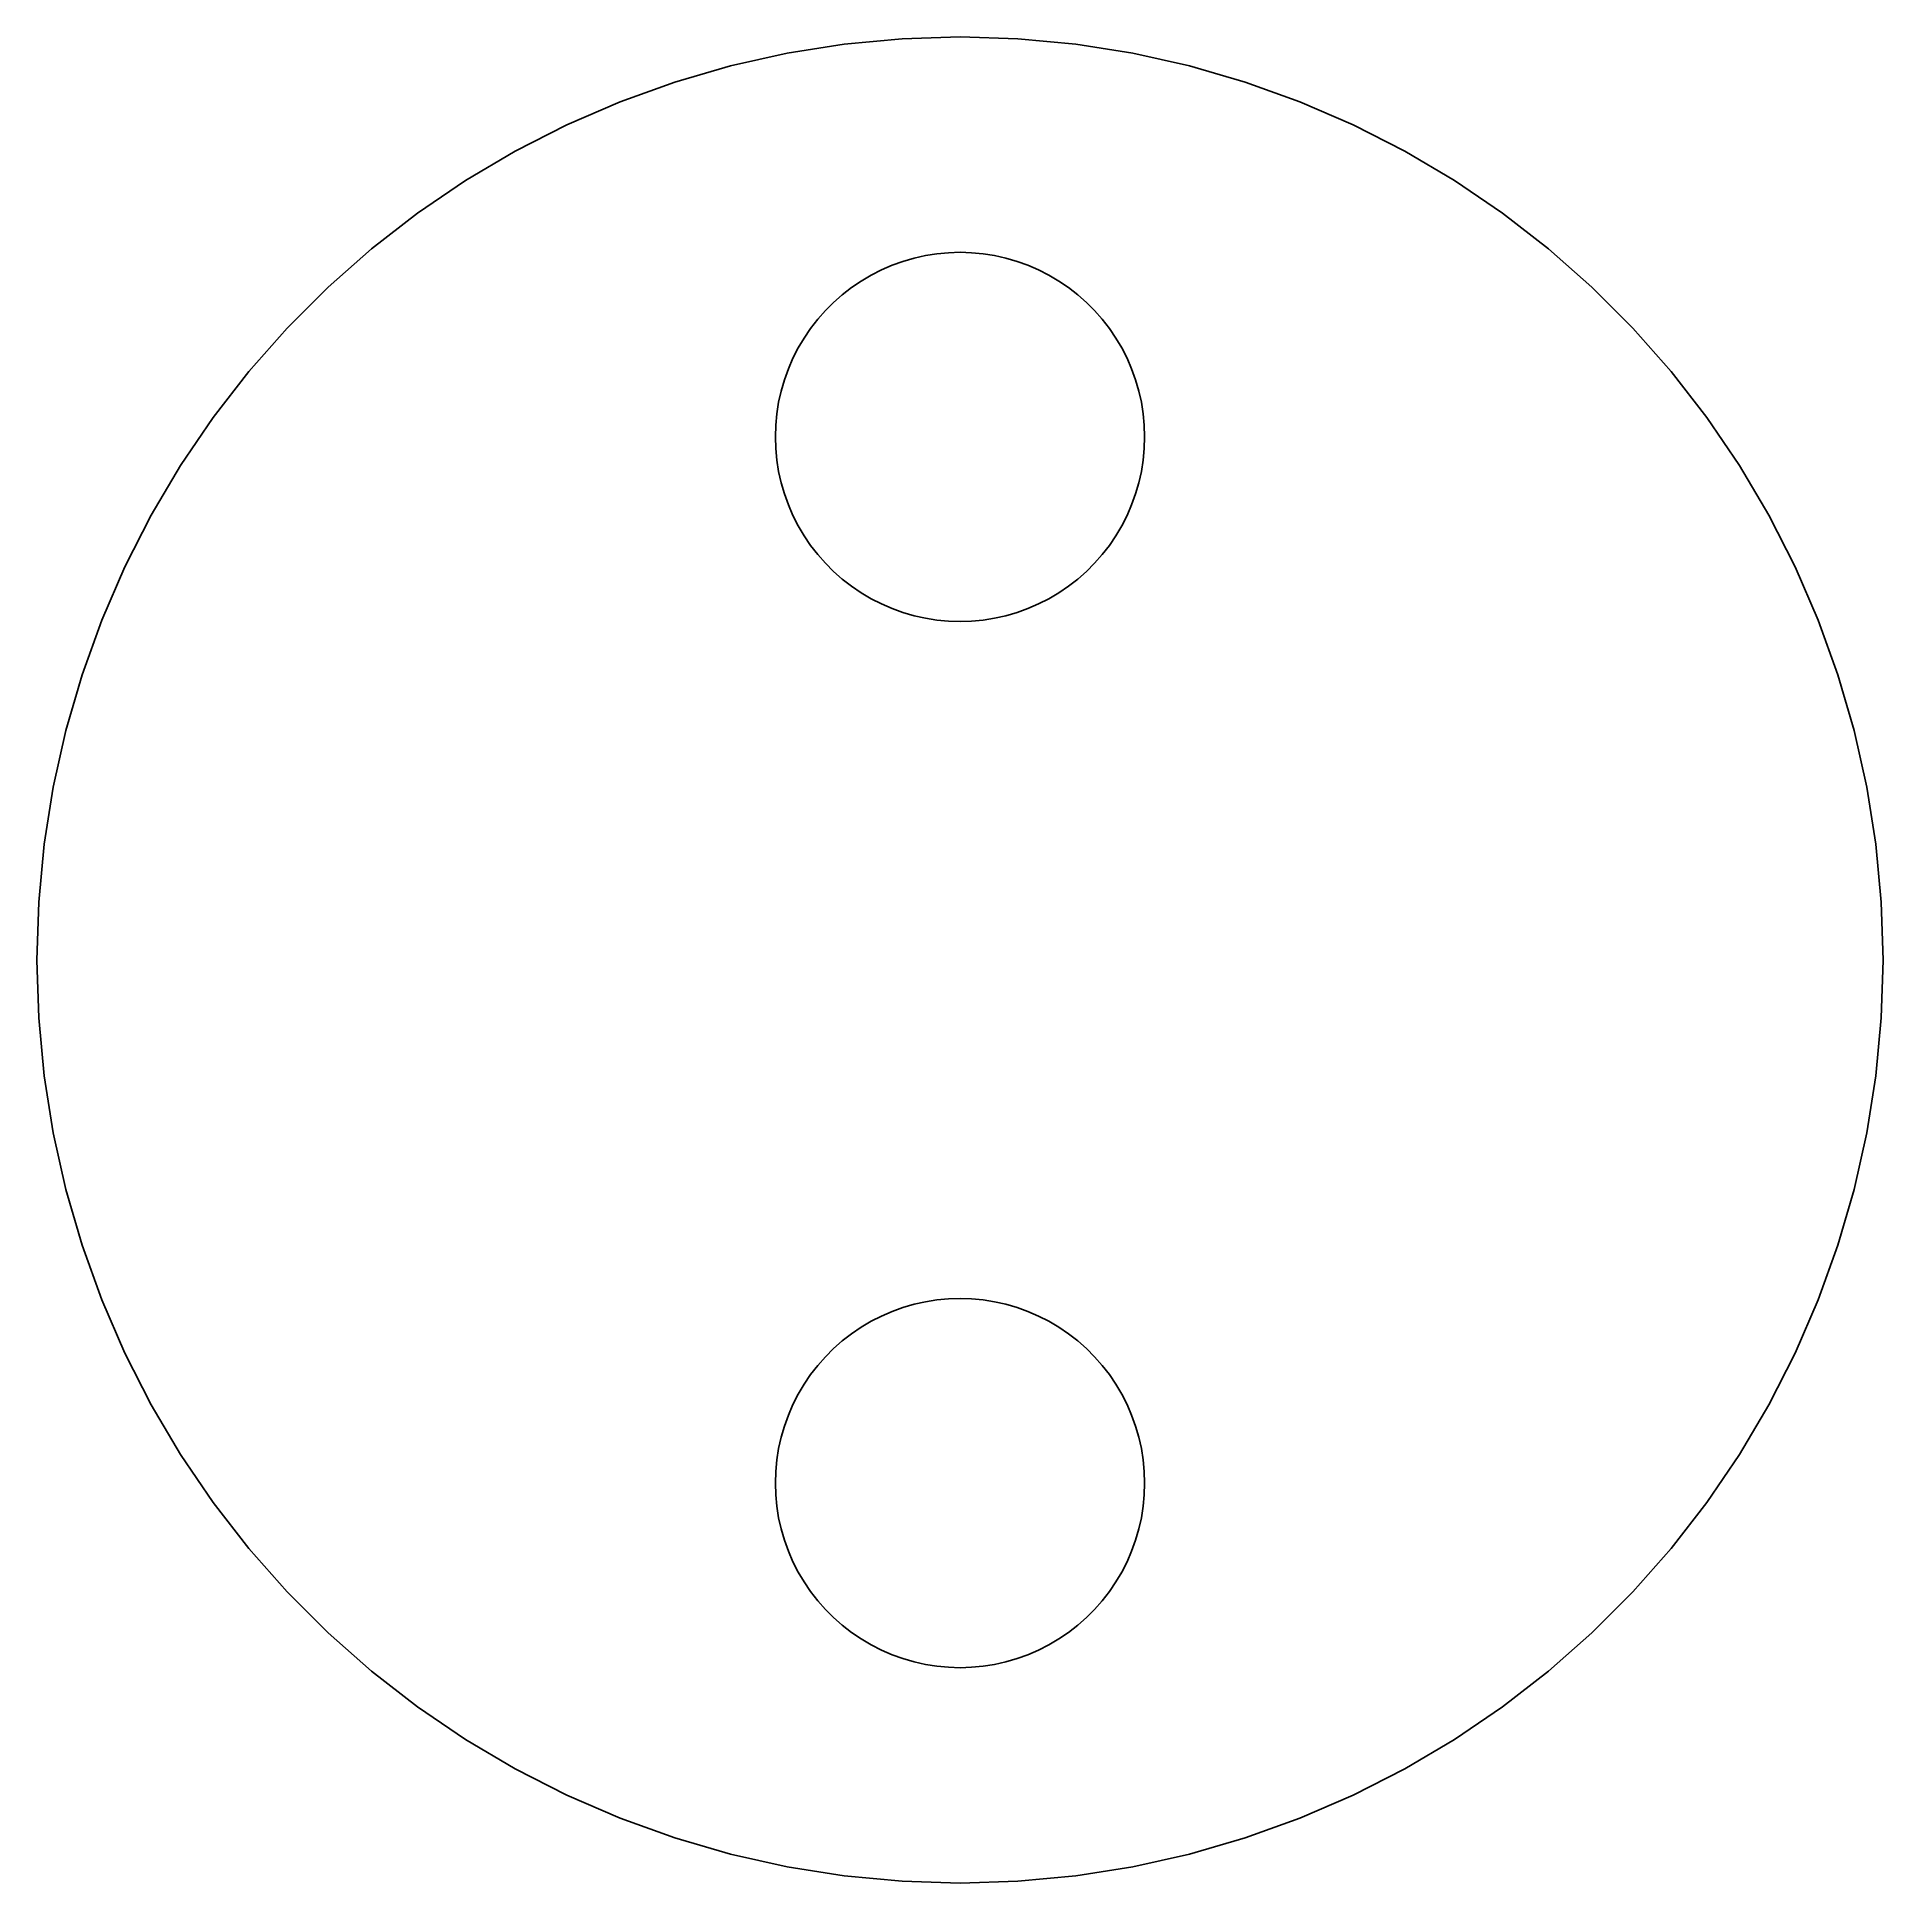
# Model space of a CAD drawing. Header units: metres. Extents: x -7.5 to 7.5, y -7.5 to 7.5.
import ezdxf

# ---------------------------------------------------------------- set-up
doc = ezdxf.new("R2010")
doc.units = ezdxf.units.M

msp = doc.modelspace()

# ---------------------------------------------------------------- linework, layer by layer
for p, q in [((0, 7.5), (-0.470917, 7.4852)), ((0.470917, 7.4852), (0, 7.5)), ((-1.40535, 7.36714), (-1.86517, 7.26436)), ((-0.939987, 7.44086), (-1.40535, 7.36714)), ((-0.470917, 7.4852), (-0.939987, 7.44086)), ((0.939987, 7.44086), (0.470917, 7.4852)), ((1.40535, 7.36714), (0.939987, 7.44086)), ((1.86517, 7.26436), (1.40535, 7.36714)), ((-1.86517, 7.26436), (-2.31763, 7.13292)), ((2.31763, 7.13292), (1.86517, 7.26436)), ((-2.31763, 7.13292), (-2.76093, 6.97331)), ((2.76093, 6.97331), (2.31763, 7.13292)), ((-2.76093, 6.97331), (-3.19334, 6.78619)), ((3.19334, 6.78619), (2.76093, 6.97331)), ((-3.19334, 6.78619), (-3.61314, 6.5723)), ((3.61314, 6.5723), (3.19334, 6.78619)), ((-3.61314, 6.5723), (-4.01869, 6.33246)), ((4.01869, 6.33246), (3.61314, 6.5723)), ((-4.01869, 6.33246), (-4.40839, 6.06763)), ((4.40839, 6.06763), (4.01869, 6.33246)), ((-4.40839, 6.06763), (-4.78067, 5.77884)), ((4.78067, 5.77884), (4.40839, 6.06763)), ((-4.78067, 5.77884), (-5.13409, 5.46725)), ((-0.463516, 5.67657), (-0.373032, 5.70287)), ((-0.373032, 5.70287), (-0.281067, 5.72342)), ((-0.281067, 5.72342), (-0.187988, 5.73816)), ((-0.187988, 5.73816), (-0.094177, 5.74704)), ((-0.094177, 5.74704), (0, 5.75)), ((0, 5.75), (0.094177, 5.74704)), ((0.094177, 5.74704), (0.187988, 5.73816)), ((0.187988, 5.73816), (0.281067, 5.72342)), ((0.281067, 5.72342), (0.373032, 5.70287)), ((0.373032, 5.70287), (0.463516, 5.67657)), ((5.13409, 5.46725), (4.78067, 5.77884)), ((-0.803726, 5.51648), (-0.722626, 5.56445)), ((-0.722626, 5.56445), (-0.638657, 5.60724)), ((-0.638657, 5.60724), (-0.552185, 5.64465)), ((-0.552185, 5.64465), (-0.463516, 5.67657)), ((0.463516, 5.67657), (0.552185, 5.64465)), ((0.552185, 5.64465), (0.638657, 5.60724)), ((0.638657, 5.60724), (0.722626, 5.56445)), ((0.722626, 5.56445), (0.803726, 5.51648)), ((-5.13409, 5.46725), (-5.46725, 5.13409)), ((-1.02681, 5.34344), (-0.956131, 5.40576)), ((-0.956131, 5.40576), (-0.881668, 5.46352)), ((-0.881668, 5.46352), (-0.803726, 5.51648)), ((0.803726, 5.51648), (0.881668, 5.46352)), ((0.881668, 5.46352), (0.956131, 5.40576)), ((0.956131, 5.40576), (1.02681, 5.34344)), ((5.46725, 5.13409), (5.13409, 5.46725)), ((-1.15576, 5.20613), (-1.09344, 5.27681)), ((-1.09344, 5.27681), (-1.02681, 5.34344)), ((1.02681, 5.34344), (1.09344, 5.27681)), ((1.09344, 5.27681), (1.15576, 5.20613)), ((-5.46725, 5.13409), (-5.77884, 4.78067)), ((-1.26648, 5.05373), (-1.21352, 5.13167)), ((-1.21352, 5.13167), (-1.15576, 5.20613)), ((1.15576, 5.20613), (1.21352, 5.13167)), ((1.21352, 5.13167), (1.26648, 5.05373)), ((5.77884, 4.78067), (5.46725, 5.13409)), ((-1.35724, 4.88866), (-1.31445, 4.97263)), ((-1.31445, 4.97263), (-1.26648, 5.05373)), ((1.26648, 5.05373), (1.31445, 4.97263)), ((1.31445, 4.97263), (1.35724, 4.88866)), ((-1.42657, 4.71352), (-1.39465, 4.80219)), ((-1.39465, 4.80219), (-1.35724, 4.88866)), ((1.35724, 4.88866), (1.39465, 4.80219)), ((1.39465, 4.80219), (1.42657, 4.71352)), ((-5.77884, 4.78067), (-6.06763, 4.40839)), ((-1.45287, 4.62303), (-1.42657, 4.71352)), ((1.42657, 4.71352), (1.45287, 4.62303)), ((6.06763, 4.40839), (5.77884, 4.78067)), ((-1.48816, 4.43799), (-1.47342, 4.53107)), ((-1.47342, 4.53107), (-1.45287, 4.62303)), ((1.45287, 4.62303), (1.47342, 4.53107)), ((1.47342, 4.53107), (1.48816, 4.43799)), ((-6.06763, 4.40839), (-6.33246, 4.01869)), ((-1.49704, 4.34418), (-1.48816, 4.43799)), ((1.48816, 4.43799), (1.49704, 4.34418)), ((6.33246, 4.01869), (6.06763, 4.40839)), ((-1.5, 4.25), (-1.49704, 4.34418)), ((-1.49704, 4.15581), (-1.5, 4.25)), ((1.49704, 4.34418), (1.5, 4.25)), ((1.5, 4.25), (1.49704, 4.15581)), ((-1.48816, 4.062), (-1.49704, 4.15581)), ((-1.47342, 3.96892), (-1.48816, 4.062)), ((1.48816, 4.062), (1.47342, 3.96892)), ((1.49704, 4.15581), (1.48816, 4.062)), ((-6.33246, 4.01869), (-6.5723, 3.61314)), ((-1.45287, 3.87695), (-1.47342, 3.96892)), ((1.47342, 3.96892), (1.45287, 3.87695)), ((6.5723, 3.61314), (6.33246, 4.01869)), ((-1.42657, 3.78647), (-1.45287, 3.87695)), ((-1.39465, 3.6978), (-1.42657, 3.78647)), ((1.42657, 3.78647), (1.39465, 3.6978)), ((1.45287, 3.87695), (1.42657, 3.78647)), ((-6.5723, 3.61314), (-6.78619, 3.19334)), ((-1.35724, 3.61133), (-1.39465, 3.6978)), ((-1.31445, 3.52736), (-1.35724, 3.61133)), ((1.35724, 3.61133), (1.31445, 3.52736)), ((1.39465, 3.6978), (1.35724, 3.61133)), ((6.78619, 3.19334), (6.5723, 3.61314)), ((-1.26648, 3.44626), (-1.31445, 3.52736)), ((1.31445, 3.52736), (1.26648, 3.44626)), ((-1.21352, 3.36832), (-1.26648, 3.44626)), ((-1.15576, 3.29385), (-1.21352, 3.36832)), ((1.21352, 3.36832), (1.15576, 3.29385)), ((1.26648, 3.44626), (1.21352, 3.36832)), ((-6.78619, 3.19334), (-6.97331, 2.76093)), ((-1.09344, 3.22318), (-1.15576, 3.29385)), ((-1.02681, 3.15654), (-1.09344, 3.22318)), ((-0.956131, 3.09422), (-1.02681, 3.15654)), ((1.02681, 3.15654), (0.956131, 3.09422)), ((1.09344, 3.22318), (1.02681, 3.15654)), ((1.15576, 3.29385), (1.09344, 3.22318)), ((6.97331, 2.76093), (6.78619, 3.19334)), ((-0.881668, 3.03647), (-0.956131, 3.09422)), ((-0.803726, 2.98351), (-0.881668, 3.03647)), ((0.881668, 3.03647), (0.803726, 2.98351)), ((0.956131, 3.09422), (0.881668, 3.03647)), ((-0.722626, 2.93553), (-0.803726, 2.98351)), ((-0.638657, 2.89275), (-0.722626, 2.93553)), ((-0.552185, 2.85533), (-0.638657, 2.89275)), ((-0.463516, 2.82341), (-0.552185, 2.85533)), ((0.552185, 2.85533), (0.463516, 2.82341)), ((0.638657, 2.89275), (0.552185, 2.85533)), ((0.722626, 2.93553), (0.638657, 2.89275)), ((0.803726, 2.98351), (0.722626, 2.93553)), ((-6.97331, 2.76093), (-7.13292, 2.31763)), ((-0.373032, 2.79712), (-0.463516, 2.82341)), ((-0.281067, 2.77657), (-0.373032, 2.79712)), ((-0.187988, 2.76183), (-0.281067, 2.77657)), ((-0.094177, 2.75294), (-0.187988, 2.76183)), ((0, 2.75), (-0.094177, 2.75294)), ((0.094177, 2.75294), (0, 2.75)), ((0.187988, 2.76183), (0.094177, 2.75294)), ((0.281067, 2.77657), (0.187988, 2.76183)), ((0.373032, 2.79712), (0.281067, 2.77657)), ((0.463516, 2.82341), (0.373032, 2.79712)), ((7.13292, 2.31763), (6.97331, 2.76093)), ((-7.13292, 2.31763), (-7.26436, 1.86517)), ((7.26436, 1.86517), (7.13292, 2.31763)), ((-7.26436, 1.86517), (-7.36714, 1.40535)), ((7.36714, 1.40535), (7.26436, 1.86517)), ((-7.36714, 1.40535), (-7.44086, 0.939987)), ((7.44086, 0.939987), (7.36714, 1.40535)), ((-7.44086, 0.939987), (-7.4852, 0.470917)), ((7.4852, 0.470917), (7.44086, 0.939987)), ((-7.4852, 0.470917), (-7.5, 0)), ((7.5, 0), (7.4852, 0.470917)), ((-7.5, 0), (-7.4852, -0.470917)), ((7.4852, -0.470917), (7.5, 0)), ((-7.4852, -0.470917), (-7.44086, -0.939987)), ((7.44086, -0.939987), (7.4852, -0.470917)), ((-7.44086, -0.939987), (-7.36714, -1.40535)), ((7.36714, -1.40535), (7.44086, -0.939987)), ((-7.36714, -1.40535), (-7.26436, -1.86517)), ((7.26436, -1.86517), (7.36714, -1.40535)), ((-7.26436, -1.86517), (-7.13292, -2.31763)), ((7.13292, -2.31763), (7.26436, -1.86517)), ((-7.13292, -2.31763), (-6.97331, -2.76093)), ((6.97331, -2.76093), (7.13292, -2.31763)), ((-6.97331, -2.76093), (-6.78619, -3.19334)), ((-0.552185, -2.85533), (-0.463516, -2.82341)), ((-0.463516, -2.82341), (-0.373032, -2.79712)), ((-0.373032, -2.79712), (-0.281067, -2.77657)), ((-0.281067, -2.77657), (-0.187988, -2.76183)), ((-0.187988, -2.76183), (-0.094177, -2.75294)), ((-0.094177, -2.75294), (0, -2.75)), ((0, -2.75), (0.094177, -2.75294)), ((0.094177, -2.75294), (0.187988, -2.76183)), ((0.187988, -2.76183), (0.281067, -2.77657)), ((0.281067, -2.77657), (0.373032, -2.79712)), ((0.373032, -2.79712), (0.463516, -2.82341)), ((0.463516, -2.82341), (0.552185, -2.85533)), ((6.78619, -3.19334), (6.97331, -2.76093)), ((-0.881668, -3.03647), (-0.803726, -2.98351)), ((-0.803726, -2.98351), (-0.722626, -2.93553)), ((-0.722626, -2.93553), (-0.638657, -2.89275)), ((-0.638657, -2.89275), (-0.552185, -2.85533)), ((0.552185, -2.85533), (0.638657, -2.89275)), ((0.638657, -2.89275), (0.722626, -2.93553)), ((0.722626, -2.93553), (0.803726, -2.98351)), ((0.803726, -2.98351), (0.881668, -3.03647)), ((-1.02681, -3.15654), (-0.956131, -3.09422)), ((-0.956131, -3.09422), (-0.881668, -3.03647)), ((0.881668, -3.03647), (0.956131, -3.09422)), ((0.956131, -3.09422), (1.02681, -3.15654)), ((-6.78619, -3.19334), (-6.5723, -3.61314)), ((-1.21352, -3.36832), (-1.15576, -3.29385)), ((-1.15576, -3.29385), (-1.09344, -3.22318)), ((-1.09344, -3.22318), (-1.02681, -3.15654)), ((1.02681, -3.15654), (1.09344, -3.22318)), ((1.09344, -3.22318), (1.15576, -3.29385)), ((1.15576, -3.29385), (1.21352, -3.36832)), ((6.5723, -3.61314), (6.78619, -3.19334)), ((-1.31445, -3.52736), (-1.26648, -3.44626)), ((-1.26648, -3.44626), (-1.21352, -3.36832)), ((1.21352, -3.36832), (1.26648, -3.44626)), ((1.26648, -3.44626), (1.31445, -3.52736)), ((-1.35724, -3.61133), (-1.31445, -3.52736)), ((1.31445, -3.52736), (1.35724, -3.61133)), ((-6.5723, -3.61314), (-6.33246, -4.01869)), ((-1.42657, -3.78647), (-1.39465, -3.6978)), ((-1.39465, -3.6978), (-1.35724, -3.61133)), ((1.35724, -3.61133), (1.39465, -3.6978)), ((1.39465, -3.6978), (1.42657, -3.78647)), ((6.33246, -4.01869), (6.5723, -3.61314)), ((-1.47342, -3.96892), (-1.45287, -3.87695)), ((-1.45287, -3.87695), (-1.42657, -3.78647)), ((1.42657, -3.78647), (1.45287, -3.87695)), ((1.45287, -3.87695), (1.47342, -3.96892)), ((-6.33246, -4.01869), (-6.06763, -4.40839)), ((-1.48816, -4.062), (-1.47342, -3.96892)), ((1.47342, -3.96892), (1.48816, -4.062)), ((6.06763, -4.40839), (6.33246, -4.01869)), ((-1.5, -4.25), (-1.49704, -4.15581)), ((-1.49704, -4.15581), (-1.48816, -4.062)), ((1.48816, -4.062), (1.49704, -4.15581)), ((1.49704, -4.15581), (1.5, -4.25)), ((-1.49704, -4.34418), (-1.5, -4.25)), ((-1.48816, -4.43799), (-1.49704, -4.34418)), ((1.49704, -4.34418), (1.48816, -4.43799)), ((1.5, -4.25), (1.49704, -4.34418)), ((-6.06763, -4.40839), (-5.77884, -4.78067)), ((-1.47342, -4.53107), (-1.48816, -4.43799)), ((1.48816, -4.43799), (1.47342, -4.53107)), ((5.77884, -4.78067), (6.06763, -4.40839)), ((-1.45287, -4.62303), (-1.47342, -4.53107)), ((-1.42657, -4.71352), (-1.45287, -4.62303)), ((1.45287, -4.62303), (1.42657, -4.71352)), ((1.47342, -4.53107), (1.45287, -4.62303)), ((-5.77884, -4.78067), (-5.46725, -5.13409)), ((-1.39465, -4.80219), (-1.42657, -4.71352)), ((1.42657, -4.71352), (1.39465, -4.80219)), ((5.46725, -5.13409), (5.77884, -4.78067)), ((-1.35724, -4.88866), (-1.39465, -4.80219)), ((-1.31445, -4.97263), (-1.35724, -4.88866)), ((1.35724, -4.88866), (1.31445, -4.97263)), ((1.39465, -4.80219), (1.35724, -4.88866)), ((-1.26648, -5.05373), (-1.31445, -4.97263)), ((-1.21352, -5.13167), (-1.26648, -5.05373)), ((1.26648, -5.05373), (1.21352, -5.13167)), ((1.31445, -4.97263), (1.26648, -5.05373)), ((-5.46725, -5.13409), (-5.13409, -5.46725)), ((-1.15576, -5.20613), (-1.21352, -5.13167)), ((-1.09344, -5.27681), (-1.15576, -5.20613)), ((1.15576, -5.20613), (1.09344, -5.27681)), ((1.21352, -5.13167), (1.15576, -5.20613)), ((5.13409, -5.46725), (5.46725, -5.13409)), ((-1.02681, -5.34344), (-1.09344, -5.27681)), ((-0.956131, -5.40576), (-1.02681, -5.34344)), ((1.02681, -5.34344), (0.956131, -5.40576)), ((1.09344, -5.27681), (1.02681, -5.34344)), ((-5.13409, -5.46725), (-4.78067, -5.77884)), ((-0.881668, -5.46352), (-0.956131, -5.40576)), ((-0.803726, -5.51648), (-0.881668, -5.46352)), ((-0.722626, -5.56445), (-0.803726, -5.51648)), ((0.803726, -5.51648), (0.722626, -5.56445)), ((0.881668, -5.46352), (0.803726, -5.51648)), ((0.956131, -5.40576), (0.881668, -5.46352)), ((4.78067, -5.77884), (5.13409, -5.46725)), ((-0.638657, -5.60724), (-0.722626, -5.56445)), ((-0.552185, -5.64465), (-0.638657, -5.60724)), ((-0.463516, -5.67657), (-0.552185, -5.64465)), ((-0.373032, -5.70287), (-0.463516, -5.67657)), ((0.463516, -5.67657), (0.373032, -5.70287)), ((0.552185, -5.64465), (0.463516, -5.67657)), ((0.638657, -5.60724), (0.552185, -5.64465)), ((0.722626, -5.56445), (0.638657, -5.60724)), ((-4.78067, -5.77884), (-4.40839, -6.06763)), ((-0.281067, -5.72342), (-0.373032, -5.70287)), ((-0.187988, -5.73816), (-0.281067, -5.72342)), ((-0.094177, -5.74704), (-0.187988, -5.73816)), ((0, -5.75), (-0.094177, -5.74704)), ((0.094177, -5.74704), (0, -5.75)), ((0.187988, -5.73816), (0.094177, -5.74704)), ((0.281067, -5.72342), (0.187988, -5.73816)), ((0.373032, -5.70287), (0.281067, -5.72342)), ((4.40839, -6.06763), (4.78067, -5.77884)), ((-4.40839, -6.06763), (-4.01869, -6.33246)), ((4.01869, -6.33246), (4.40839, -6.06763)), ((-4.01869, -6.33246), (-3.61314, -6.5723)), ((3.61314, -6.5723), (4.01869, -6.33246)), ((-3.61314, -6.5723), (-3.19334, -6.78619)), ((3.19334, -6.78619), (3.61314, -6.5723)), ((-3.19334, -6.78619), (-2.76093, -6.97331)), ((2.76093, -6.97331), (3.19334, -6.78619)), ((-2.76093, -6.97331), (-2.31763, -7.13292)), ((2.31763, -7.13292), (2.76093, -6.97331)), ((-2.31763, -7.13292), (-1.86517, -7.26436)), ((1.86517, -7.26436), (2.31763, -7.13292)), ((-1.86517, -7.26436), (-1.40535, -7.36714)), ((1.40535, -7.36714), (1.86517, -7.26436)), ((-1.40535, -7.36714), (-0.939987, -7.44086)), ((-0.939987, -7.44086), (-0.470917, -7.4852)), ((-0.470917, -7.4852), (0, -7.5)), ((0, -7.5), (0.470917, -7.4852)), ((0.470917, -7.4852), (0.939987, -7.44086)), ((0.939987, -7.44086), (1.40535, -7.36714))]:
    msp.add_line(p, q)

doc.saveas('drawing.dxf')
